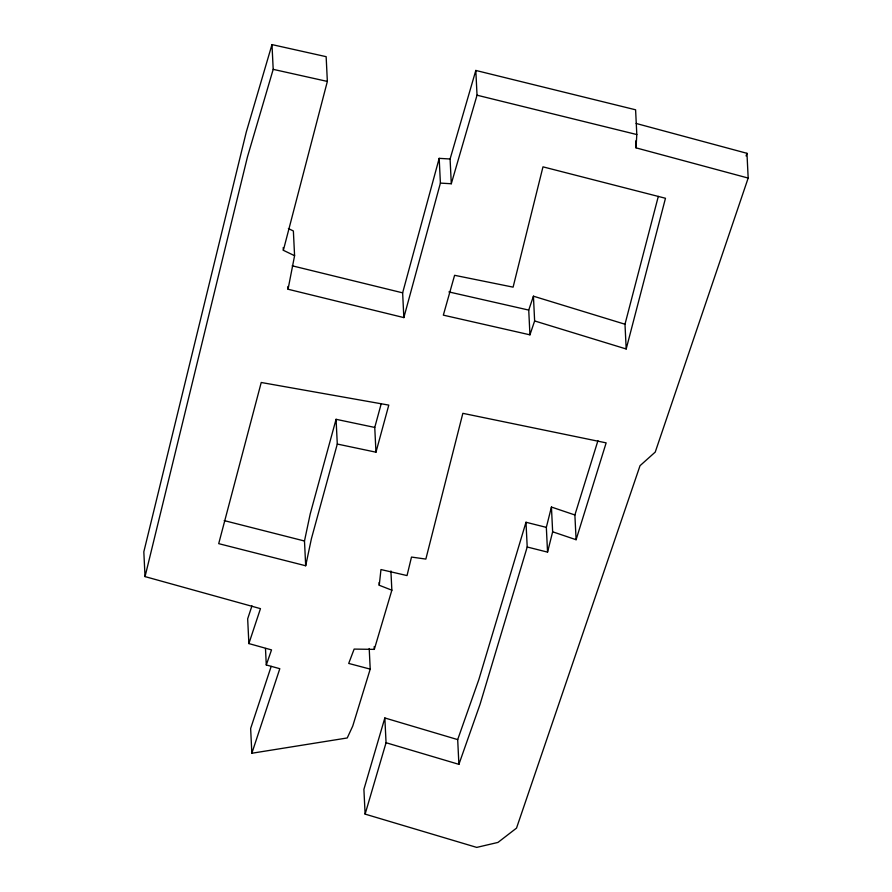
<?xml version="1.0" encoding="UTF-8"?>
<svg xmlns="http://www.w3.org/2000/svg" width="892" height="892" viewBox="0 0 892 892"><rect width="100%" height="100%" fill="white"/><g stroke="black" fill="none" stroke-linecap="round" stroke-linejoin="round"><path stroke-width="1.34" d="M384.842 717.971L386.058 742.724L458.901 764.344L457.685 739.602L384.842 717.971L363.903 789.364L365.118 814.117L476.718 847.4L497.959 842.427L516.524 828.111L640.032 465.691L655.241 452.077L748.176 178.065L636.018 147.849L636.81 134.547L635.595 109.794L475.815 70.446L450.092 158.999L451.296 183.752L440.403 183.105L403.842 317.597L288.049 289.242L287.915 286.488M271.179 666.402L250.641 728.496L251.845 753.249L347.244 737.963L352.741 726.066L370.213 669.123L348.705 663.436L354.146 649.086L374.305 649.376L391.856 590.203L379.256 585.264L380.962 569.553L407.031 575.574L411.491 557.065L425.852 559.083L462.848 413.33L606.147 442.867L576.098 539.716L552.65 531.799L551.434 507.046L574.883 514.974L576.098 539.716M288.049 289.242L294.583 255.703L293.368 230.961L288.372 228.553M375.967 452.188L388.789 405.113L261.233 382.49L218.707 543.652L305.688 565.762L304.484 541.009L310.193 514.015L336.072 419.307L374.752 427.435L375.967 452.188L337.288 444.049L336.072 419.307M305.688 565.762L311.397 538.768L337.288 444.049M251.845 753.249L279.809 668.699L266.284 664.964L271.525 649.9L248.879 643.578L260.464 608.645L145.039 576.6L247.474 156.825L273.197 69.353L271.982 44.6L326.149 56.675L327.353 81.428L283.355 250.306L294.583 255.703M546.339 527.373L525.99 522.255L527.205 546.997L547.554 552.126L546.339 527.373L551.434 507.046M547.554 552.126L552.65 531.799M624.991 324.231L533.427 296.189L534.631 320.942L626.195 348.984L624.991 324.231L658.307 196.396M626.195 348.984L665.477 198.269L542.983 166.849L513.101 287.146L454.597 275.305L443.335 315.144L529.948 334.834L534.631 320.942M403.842 317.597L402.638 292.844L439.187 158.352L450.092 158.999M374.752 427.435L381.174 403.898M451.296 183.752L477.03 95.199L475.815 70.446M271.982 44.6L246.27 132.072L143.824 551.847L145.039 576.6M365.118 814.117L386.058 742.724M525.99 522.255L478.87 679.492L457.685 739.602M527.205 546.997L480.074 704.245L458.901 764.344M574.883 514.974L597.941 440.67M251.957 605.891L247.664 618.825L248.879 643.578M529.948 334.834L528.733 310.082L533.427 296.189M746.069 155.944L746.961 153.312L636.141 123.464M273.197 69.353L327.353 81.428M448.888 291.929L528.733 310.082M292.219 265.805L402.638 292.844M477.03 95.199L636.81 134.547M224.182 520.593L304.484 541.009M746.961 153.312L748.176 178.065M635.673 140.969L636.018 147.849M439.187 158.352L440.403 183.105M390.908 570.947L391.856 590.203M379.122 582.509L379.256 585.264M374.172 646.622L374.305 649.376M369.21 648.506L370.213 669.123M283.221 247.563L283.355 250.306M265.481 648.462L266.284 664.964"/></g></svg>
